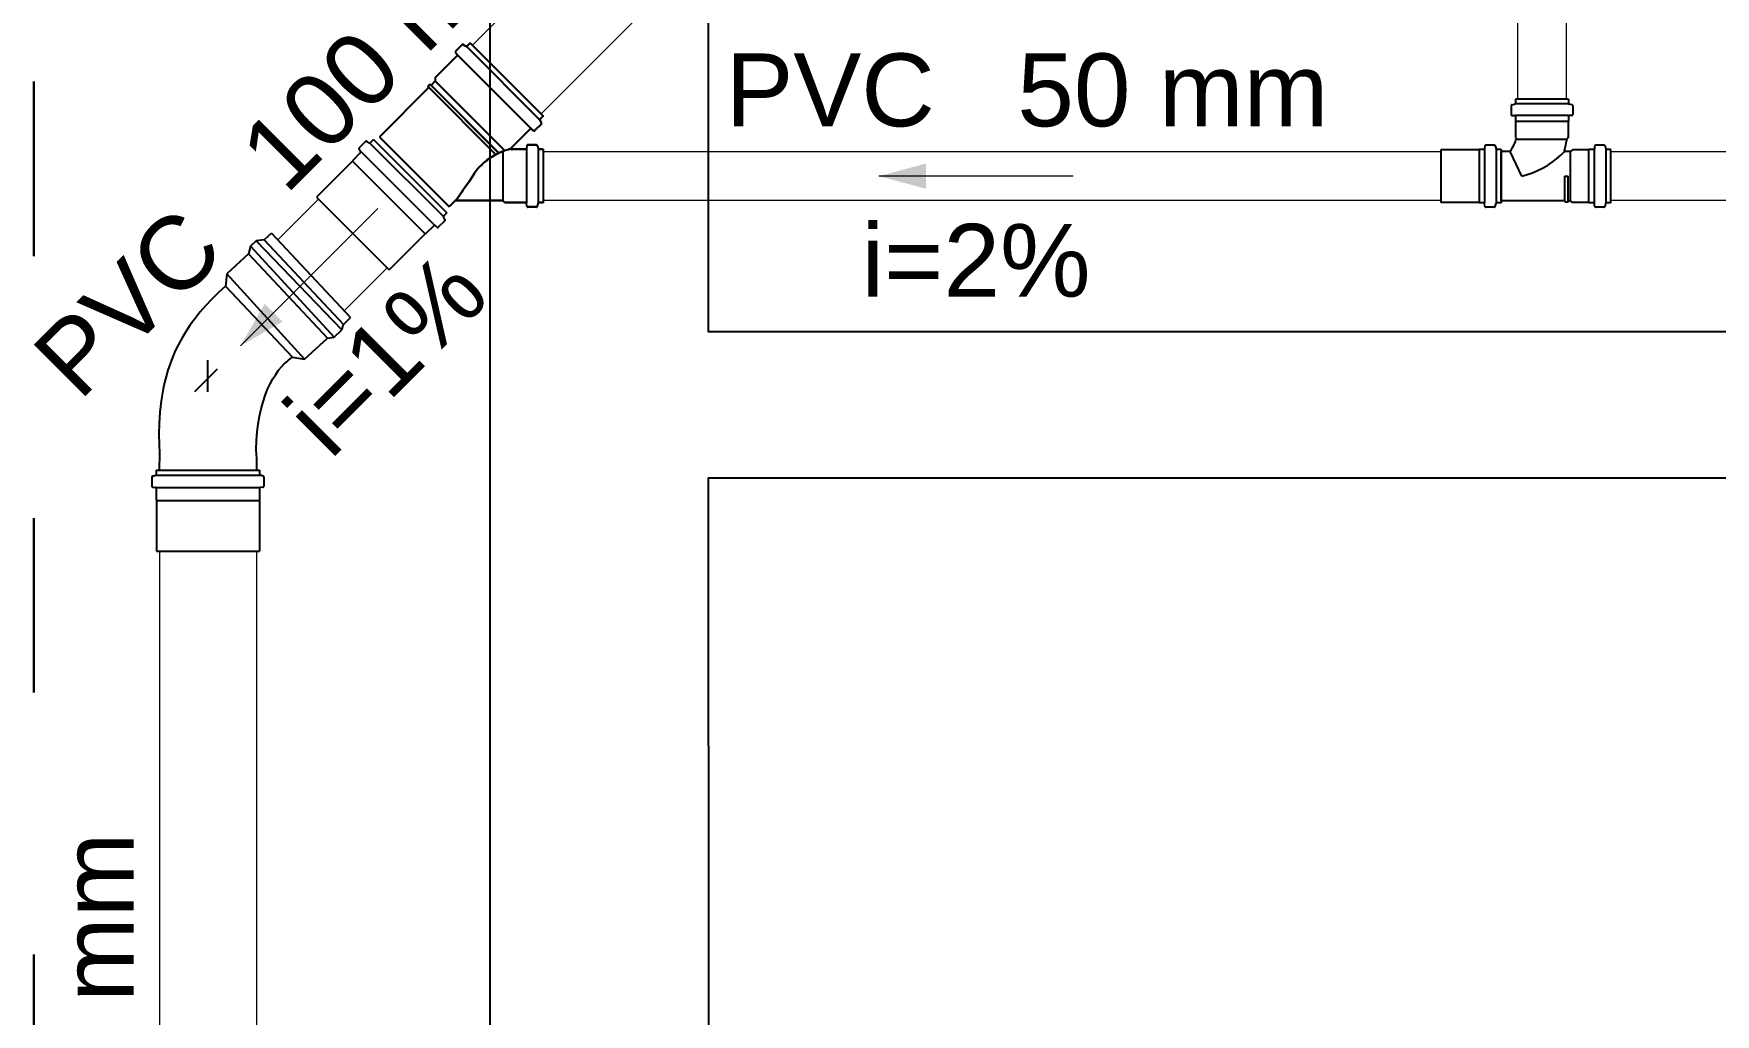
# Model space of a CAD drawing. Header units: millimetres. Extents: x -823 to -490, y -63 to 119.
# Drawn here: x -600.504 to -598.191, y 70.307 to 71.655 of the extents above; entities that cross this region are included whole.
import ezdxf

# ---------------------------------------------------------------- set-up
doc = ezdxf.new("R2010")
doc.units = ezdxf.units.MM
doc.header["$LTSCALE"] = 0.2
doc.header["$MEASUREMENT"] = 0
doc.linetypes.add('ACAD_ISO03W100', pattern=[3, 1.2, -1.8])
for name, color, linetype, lineweight in [('CV-Condutos', 1, 'Continuous', 5), ('DI-Detalhes', 1, 'Continuous', 30), ('TQ-Condutos', 5, 'Continuous', 5), ('TQ-Sentido conduto', 9, 'Continuous', 5), ('TQ-Textos conduto', 7, 'Continuous', 5)]:
    doc.layers.add(name, color=color, linetype=linetype, lineweight=lineweight)
doc.layers.add('Simbolos', color=5, linetype='Continuous')
doc.layers.add('Simbolos_int', color=2, linetype='Continuous')
doc.styles.add('Arial', font='arial.ttf')

msp = doc.modelspace()

# ---------------------------------------------------------------- hatches: boundary and pattern name
at = {"layer": 'TQ-Sentido conduto', "linetype": 'Continuous'}
for points in [[(-599.3418, 71.4592), (-599.2772, 71.4419), (-599.2772, 71.4765)], [(-600.2199, 71.2257), (-600.1621, 71.2591), (-600.1865, 71.2835)]]:
    msp.add_hatch(color=256, dxfattribs=at).paths.add_polyline_path(points)

# ---------------------------------------------------------------- linework, layer by layer
for points in [[(-596.2618, 71.4045), (-596.5628, 71.4045), (-596.5628, 71.245), (-599.5759, 71.245), (-599.5759, 73.4544), (-596.5628, 73.4544), (-596.5628, 73.0109), (-596.2628, 73.0109), (-596.2628, 73.4544), (-593.2498, 73.4544), (-593.2498, 68.3674), (-592.9488, 68.3674), (-592.9488, 73.7554), (-599.8769, 73.7554), (-599.8769, 56.9483)], [(-592.9488, 65.9092), (-592.9488, 66.6407), (-593.2498, 66.6407), (-593.2498, 66.426), (-596.2618, 66.426), (-596.2618, 66.5785), (-596.5628, 66.5785), (-596.5628, 66.426), (-599.5749, 66.426), (-599.5749, 68.6343), (-596.5628, 68.6343), (-596.5628, 68.1848), (-596.2618, 68.1848), (-596.2608, 68.9945), (-596.5628, 68.9945), (-596.5628, 68.835), (-599.5749, 68.835), (-599.5759, 71.0443), (-596.5628, 71.0443), (-596.5628, 70.6019), (-596.2618, 70.6019), (-596.2628, 71.4045)]]:
    msp.add_lwpolyline(points)
at = {"layer": 'CV-Condutos'}
for p, q in [((-598.4633, 73.3141), (-598.4633, 71.5653)), ((-598.3965, 73.3141), (-598.3965, 71.5653))]:
    msp.add_line(p, q, dxfattribs=at)
at = {"layer": 'DI-Detalhes', "color": 6, "linetype": 'ACAD_ISO03W100'}
msp.add_lwpolyline([(-600.5042, 73.9724), (-592.8533, 73.9724), (-592.8533, 67.1492), (-600.5042, 67.1492), (-600.5042, 73.9724)], dxfattribs=at)
at = {"layer": 'Simbolos'}
for p, q in [((-599.9149, 71.6401), (-599.9239, 71.6312)), ((-599.9149, 71.6397), (-599.9239, 71.6307)), ((-599.9133, 71.6403), (-599.9098, 71.6383)), ((-599.9133, 71.6399), (-599.9098, 71.6378)), ((-599.904, 71.6427), (-599.9082, 71.6385)), ((-599.904, 71.6423), (-599.9082, 71.6381)), ((-599.904, 71.6427), (-599.8034, 71.5421)), ((-599.904, 71.6423), (-599.8034, 71.5416)), ((-599.9218, 71.6249), (-599.9519, 71.5949)), ((-599.9218, 71.6245), (-599.9519, 71.5944)), ((-599.9239, 71.6294), (-599.9217, 71.6267)), ((-599.9239, 71.6289), (-599.9217, 71.6263)), ((-599.9593, 71.5857), (-599.962, 71.5829)), ((-599.9593, 71.5852), (-599.962, 71.5824)), ((-599.9577, 71.5844), (-599.9593, 71.5857)), ((-599.9577, 71.5839), (-599.9593, 71.5852)), ((-599.9519, 71.5902), (-599.9577, 71.5844)), ((-599.9519, 71.5898), (-599.9577, 71.5839)), ((-599.9519, 71.5949), (-599.9519, 71.5902)), ((-599.9519, 71.5944), (-599.9519, 71.5898)), ((-599.9607, 71.5814), (-600.0288, 71.5133)), ((-599.9607, 71.5809), (-600.0288, 71.5129)), ((-599.9607, 71.5814), (-599.962, 71.5829)), ((-599.9607, 71.5809), (-599.962, 71.5824)), ((-598.3933, 71.5653), (-598.4664, 71.5653)), ((-598.4664, 71.5653), (-598.4664, 71.5595)), ((-598.3933, 71.5653), (-598.3933, 71.5595)), ((-599.8034, 71.5421), (-599.8076, 71.5379)), ((-599.8034, 71.5416), (-599.8076, 71.5374)), ((-598.4724, 71.5558), (-598.4724, 71.5441)), ((-598.4714, 71.5571), (-598.4674, 71.5582)), ((-598.4712, 71.5428), (-598.4676, 71.5425)), ((-598.4664, 71.5412), (-598.4664, 71.5349)), ((-598.3933, 71.5412), (-598.3933, 71.5349)), ((-598.3884, 71.5571), (-598.3924, 71.5582)), ((-598.3886, 71.5428), (-598.3921, 71.5425)), ((-598.3874, 71.5558), (-598.3874, 71.5441)), ((-599.8212, 71.5243), (-599.847, 71.4985)), ((-599.8212, 71.5238), (-599.847, 71.498)), ((-599.8167, 71.5222), (-599.8194, 71.5244)), ((-599.8167, 71.5217), (-599.8194, 71.5239)), ((-599.806, 71.5312), (-599.8149, 71.5223)), ((-599.806, 71.5307), (-599.8149, 71.5218)), ((-599.8058, 71.5328), (-599.8078, 71.5363)), ((-599.8058, 71.5323), (-599.8078, 71.5358)), ((-598.4664, 71.5349), (-598.4662, 71.5346)), ((-598.4662, 71.5346), (-598.4662, 71.5122)), ((-598.3933, 71.5349), (-598.3936, 71.5346)), ((-598.3936, 71.5346), (-598.3936, 71.5122)), ((-600.0545, 71.4917), (-600.0659, 71.4803)), ((-600.0567, 71.4962), (-600.0545, 71.4935)), ((-600.0477, 71.5069), (-600.0566, 71.498)), ((-600.046, 71.5071), (-600.0426, 71.5051)), ((-600.0367, 71.5095), (-600.0409, 71.5053)), ((-600.0367, 71.5095), (-599.9361, 71.4089)), ((-600.0288, 71.5133), (-599.9328, 71.4173)), ((-600.0288, 71.5129), (-599.9328, 71.4169)), ((-599.8275, 71.4962), (-599.846, 71.4962)), ((-599.8275, 71.4957), (-599.846, 71.4957)), ((-599.8259, 71.5009), (-599.8262, 71.4974)), ((-599.8259, 71.5005), (-599.8262, 71.497)), ((-599.8128, 71.5022), (-599.8246, 71.5022)), ((-599.8128, 71.5017), (-599.8246, 71.5017)), ((-599.8115, 71.5012), (-599.8105, 71.4972)), ((-599.8115, 71.5007), (-599.8105, 71.4967)), ((-599.8034, 71.4962), (-599.8092, 71.4962)), ((-599.8034, 71.4957), (-599.8092, 71.4957)), ((-599.8034, 71.4962), (-599.8034, 71.4231)), ((-599.8034, 71.4957), (-599.8034, 71.4227)), ((-598.5165, 71.4955), (-598.5687, 71.4955)), ((-598.5163, 71.4957), (-598.5165, 71.4955)), ((-598.51, 71.4957), (-598.5163, 71.4957)), ((-598.5084, 71.5005), (-598.5087, 71.497)), ((-598.4953, 71.5017), (-598.507, 71.5017)), ((-598.494, 71.5007), (-598.493, 71.4967)), ((-598.4859, 71.4957), (-598.4917, 71.4957)), ((-598.4859, 71.4957), (-598.4859, 71.4227)), ((-598.4736, 71.4931), (-598.4859, 71.4931)), ((-598.4574, 71.4592), (-598.4736, 71.4931)), ((-598.4662, 71.5122), (-598.4649, 71.511)), ((-598.3904, 71.4931), (-598.3977, 71.4931)), ((-598.3936, 71.5122), (-598.3954, 71.5104)), ((-598.388, 71.4955), (-598.3904, 71.4931)), ((-598.3655, 71.4955), (-598.388, 71.4955)), ((-598.3653, 71.4957), (-598.3655, 71.4955)), ((-598.359, 71.4957), (-598.3653, 71.4957)), ((-598.3574, 71.5005), (-598.3577, 71.497)), ((-598.3443, 71.5017), (-598.356, 71.5017)), ((-598.343, 71.5007), (-598.342, 71.4967)), ((-598.3349, 71.4957), (-598.3407, 71.4957)), ((-598.3349, 71.4227), (-598.3349, 71.4957)), ((-600.0659, 71.4798), (-600.1154, 71.4304)), ((-600.0659, 71.4803), (-600.0659, 71.4798)), ((-599.9243, 71.4258), (-599.9328, 71.4173)), ((-599.9243, 71.4253), (-599.9328, 71.4169)), ((-599.8589, 71.4258), (-599.9243, 71.4258)), ((-599.8589, 71.4253), (-599.9243, 71.4253)), ((-599.8562, 71.4231), (-599.8589, 71.4258)), ((-599.8562, 71.4227), (-599.8589, 71.4253)), ((-599.8275, 71.4231), (-599.8562, 71.4231)), ((-599.8275, 71.4227), (-599.8562, 71.4227)), ((-599.8115, 71.4182), (-599.8105, 71.4221)), ((-599.8034, 71.4231), (-599.8092, 71.4231)), ((-599.8034, 71.4227), (-599.8092, 71.4227)), ((-598.5165, 71.4229), (-598.5687, 71.4229)), ((-598.5163, 71.4227), (-598.5165, 71.4229)), ((-598.51, 71.4227), (-598.5163, 71.4227)), ((-598.4859, 71.4227), (-598.4917, 71.4227)), ((-598.3982, 71.4253), (-598.4859, 71.4253)), ((-598.3982, 71.4253), (-598.398, 71.4233)), ((-598.394, 71.4233), (-598.398, 71.4233)), ((-598.3939, 71.4253), (-598.394, 71.4233)), ((-598.3904, 71.4253), (-598.3939, 71.4253)), ((-598.388, 71.4229), (-598.3904, 71.4253)), ((-598.3655, 71.4229), (-598.388, 71.4229)), ((-598.3653, 71.4227), (-598.3655, 71.4229)), ((-598.359, 71.4227), (-598.3653, 71.4227)), ((-598.3349, 71.4227), (-598.3407, 71.4227)), ((-599.9385, 71.3996), (-599.9405, 71.4031)), ((-599.9361, 71.4089), (-599.9403, 71.4047)), ((-599.8259, 71.4184), (-599.8262, 71.4219)), ((-599.8259, 71.4179), (-599.8262, 71.4214)), ((-599.8128, 71.4172), (-599.8245, 71.4172)), ((-599.8128, 71.4167), (-599.8245, 71.4167)), ((-599.8115, 71.4177), (-599.8105, 71.4217)), ((-598.5084, 71.4179), (-598.5087, 71.4214)), ((-598.4953, 71.4167), (-598.507, 71.4167)), ((-598.494, 71.4177), (-598.493, 71.4217)), ((-598.3574, 71.4179), (-598.3577, 71.4214)), ((-598.3443, 71.4167), (-598.356, 71.4167)), ((-598.343, 71.4177), (-598.342, 71.4217)), ((-600.1771, 71.381), (-600.1871, 71.3717)), ((-600.1771, 71.381), (-600.0684, 71.2647)), ((-599.9658, 71.3797), (-600.0152, 71.3302)), ((-599.9653, 71.3797), (-599.9658, 71.3797)), ((-599.9539, 71.3911), (-599.9653, 71.3797)), ((-599.9495, 71.389), (-599.9521, 71.3912)), ((-599.9387, 71.398), (-599.9477, 71.389)), ((-600.2059, 71.3629), (-600.2087, 71.3526)), ((-600.198, 71.3703), (-600.2059, 71.3629)), ((-600.1871, 71.3717), (-600.198, 71.3703)), ((-600.2087, 71.3526), (-600.2384, 71.3247)), ((-600.2403, 71.3078), (-600.2501, 71.2991)), ((-600.2384, 71.3247), (-600.2403, 71.3078)), ((-600.2591, 71.2903), (-600.2676, 71.2813)), ((-600.2501, 71.2991), (-600.2591, 71.2903)), ((-600.2823, 71.2636), (-600.2889, 71.2546)), ((-600.2752, 71.2726), (-600.2823, 71.2636)), ((-600.2676, 71.2813), (-600.2752, 71.2726)), ((-600.0782, 71.2554), (-600.0684, 71.2647)), ((-600.2946, 71.2459), (-600.3001, 71.2368)), ((-600.2889, 71.2546), (-600.2946, 71.2459)), ((-600.1003, 71.2366), (-600.091, 71.2379)), ((-600.091, 71.2379), (-600.0804, 71.248)), ((-600.0804, 71.248), (-600.0782, 71.2554)), ((-600.3094, 71.2191), (-600.3132, 71.2101)), ((-600.305, 71.2278), (-600.3094, 71.2191)), ((-600.3001, 71.2368), (-600.305, 71.2278)), ((-600.1317, 71.2077), (-600.1003, 71.2366)), ((-600.3197, 71.1926), (-600.3222, 71.1839)), ((-600.3167, 71.2014), (-600.3197, 71.1926)), ((-600.3132, 71.2101), (-600.3167, 71.2014)), ((-600.1713, 71.1866), (-600.1674, 71.1924)), ((-600.1674, 71.1924), (-600.1634, 71.197)), ((-600.1634, 71.197), (-600.1595, 71.2011)), ((-600.1595, 71.2011), (-600.1557, 71.2044)), ((-600.1557, 71.2044), (-600.1538, 71.2063)), ((-600.1538, 71.2063), (-600.1516, 71.2079)), ((-600.1516, 71.2079), (-600.1484, 71.2104)), ((-600.1484, 71.2104), (-600.1317, 71.2077)), ((-600.3244, 71.1755), (-600.3263, 71.167)), ((-600.3222, 71.1839), (-600.3244, 71.1755)), ((-600.1825, 71.1662), (-600.1789, 71.1735)), ((-600.1789, 71.1735), (-600.1751, 71.1806)), ((-600.1751, 71.1806), (-600.1713, 71.1866)), ((-600.329, 71.1503), (-600.3309, 71.1345)), ((-600.3263, 71.167), (-600.329, 71.1503)), ((-600.1915, 71.1394), (-600.1887, 71.149)), ((-600.1887, 71.149), (-600.1857, 71.1577)), ((-600.1857, 71.1577), (-600.1825, 71.1662)), ((-600.3309, 71.1345), (-600.3317, 71.119)), ((-600.1956, 71.1187), (-600.1936, 71.1293)), ((-600.1936, 71.1293), (-600.1915, 71.1394)), ((-600.3317, 71.119), (-600.332, 71.1045)), ((-600.332, 71.1045), (-600.3317, 71.0906)), ((-600.1977, 71.0958), (-600.1969, 71.1075)), ((-600.1969, 71.1075), (-600.1956, 71.1187)), ((-600.3317, 71.0906), (-600.3312, 71.0778)), ((-600.3312, 71.0778), (-600.3315, 71.0551)), ((-600.198, 71.0832), (-600.1977, 71.0958)), ((-600.1975, 71.0704), (-600.198, 71.0832)), ((-600.3357, 71.0551), (-600.3357, 71.0492)), ((-600.3357, 71.0551), (-600.1934, 71.0551)), ((-600.3315, 71.0551), (-600.1975, 71.0551)), ((-600.1975, 71.0551), (-600.1975, 71.0704)), ((-600.1975, 71.057), (-600.1975, 71.0636)), ((-600.1934, 71.0551), (-600.1934, 71.0492)), ((-600.3415, 71.0455), (-600.3415, 71.0329)), ((-600.3405, 71.0468), (-600.3366, 71.0479)), ((-600.3403, 71.0316), (-600.3369, 71.0313)), ((-600.3357, 71.0299), (-600.3357, 71.0138)), ((-600.1934, 71.0299), (-600.1934, 71.0138)), ((-600.1885, 71.0468), (-600.1924, 71.0479)), ((-600.1887, 71.0316), (-600.1921, 71.0313)), ((-600.1875, 71.0455), (-600.1875, 71.0329)), ((-600.3357, 71.0138), (-600.3353, 71.0135)), ((-600.3353, 71.0135), (-600.3353, 70.9435)), ((-600.1934, 71.0138), (-600.1937, 71.0135)), ((-600.1937, 71.0135), (-600.1937, 70.9435))]:
    msp.add_line(p, q, dxfattribs=at)
for points in [[(-599.9239, 71.6312), (-599.924, 71.631), (-599.9241, 71.6308), (-599.9242, 71.6306), (-599.9242, 71.6304), (-599.9242, 71.6302), (-599.9242, 71.63), (-599.9242, 71.6298), (-599.9241, 71.6296), (-599.9239, 71.6294)], [(-599.9239, 71.6307), (-599.924, 71.6305), (-599.9241, 71.6304), (-599.9242, 71.6302), (-599.9242, 71.6299), (-599.9242, 71.6297), (-599.9242, 71.6295), (-599.9242, 71.6293), (-599.9241, 71.6291), (-599.9239, 71.6289)], [(-599.9133, 71.6403), (-599.9135, 71.6404), (-599.9137, 71.6405), (-599.9139, 71.6405), (-599.9141, 71.6405), (-599.9142, 71.6405), (-599.9144, 71.6404), (-599.9146, 71.6404), (-599.9148, 71.6403), (-599.9149, 71.6401)], [(-599.9133, 71.6399), (-599.9135, 71.6399), (-599.9137, 71.64), (-599.9139, 71.64), (-599.9141, 71.64), (-599.9142, 71.64), (-599.9144, 71.64), (-599.9146, 71.6399), (-599.9148, 71.6398), (-599.9149, 71.6397)], [(-599.9098, 71.6383), (-599.9096, 71.6382), (-599.9095, 71.6382), (-599.9093, 71.6381), (-599.9091, 71.6381), (-599.9089, 71.6382), (-599.9087, 71.6382), (-599.9085, 71.6383), (-599.9083, 71.6384), (-599.9082, 71.6385)], [(-599.9098, 71.6378), (-599.9096, 71.6378), (-599.9095, 71.6377), (-599.9093, 71.6377), (-599.9091, 71.6377), (-599.9089, 71.6377), (-599.9087, 71.6377), (-599.9085, 71.6378), (-599.9083, 71.6379), (-599.9082, 71.6381)], [(-599.9218, 71.6249), (-599.9216, 71.6251), (-599.9215, 71.6253), (-599.9215, 71.6255), (-599.9214, 71.6257), (-599.9214, 71.6259), (-599.9214, 71.6262), (-599.9215, 71.6264), (-599.9216, 71.6266), (-599.9217, 71.6267)], [(-599.9218, 71.6245), (-599.9216, 71.6246), (-599.9215, 71.6248), (-599.9215, 71.625), (-599.9214, 71.6252), (-599.9214, 71.6255), (-599.9214, 71.6257), (-599.9215, 71.6259), (-599.9216, 71.6261), (-599.9217, 71.6263)], [(-599.8076, 71.5379), (-599.8077, 71.5378), (-599.8078, 71.5376), (-599.8079, 71.5374), (-599.8079, 71.5372), (-599.808, 71.537), (-599.808, 71.5368), (-599.8079, 71.5367), (-599.8079, 71.5365), (-599.8078, 71.5363)], [(-598.4714, 71.5571), (-598.4716, 71.5571), (-598.4717, 71.557), (-598.4719, 71.5569), (-598.472, 71.5567), (-598.4722, 71.5566), (-598.4722, 71.5564), (-598.4723, 71.5562), (-598.4724, 71.556), (-598.4724, 71.5558)], [(-598.4724, 71.5441), (-598.4724, 71.5439), (-598.4723, 71.5437), (-598.4722, 71.5435), (-598.4721, 71.5433), (-598.4719, 71.5431), (-598.4718, 71.543), (-598.4716, 71.5429), (-598.4714, 71.5428), (-598.4712, 71.5428)], [(-598.4664, 71.5412), (-598.4664, 71.5414), (-598.4665, 71.5416), (-598.4666, 71.5418), (-598.4667, 71.542), (-598.4669, 71.5421), (-598.467, 71.5423), (-598.4672, 71.5424), (-598.4674, 71.5424), (-598.4676, 71.5425)], [(-598.4674, 71.5582), (-598.4672, 71.5583), (-598.4671, 71.5583), (-598.4669, 71.5585), (-598.4668, 71.5586), (-598.4666, 71.5587), (-598.4666, 71.5589), (-598.4665, 71.5591), (-598.4664, 71.5593), (-598.4664, 71.5595)], [(-598.3933, 71.5595), (-598.3933, 71.5593), (-598.3933, 71.5591), (-598.3932, 71.5589), (-598.3931, 71.5587), (-598.393, 71.5586), (-598.3929, 71.5585), (-598.3927, 71.5583), (-598.3925, 71.5583), (-598.3923, 71.5582)], [(-598.3921, 71.5425), (-598.3923, 71.5424), (-598.3925, 71.5424), (-598.3927, 71.5423), (-598.3929, 71.5421), (-598.3931, 71.542), (-598.3932, 71.5418), (-598.3933, 71.5416), (-598.3933, 71.5414), (-598.3933, 71.5412)], [(-598.3886, 71.5428), (-598.3884, 71.5428), (-598.3882, 71.5429), (-598.388, 71.543), (-598.3878, 71.5431), (-598.3877, 71.5433), (-598.3876, 71.5435), (-598.3875, 71.5437), (-598.3874, 71.5439), (-598.3874, 71.5441)], [(-598.3874, 71.5558), (-598.3874, 71.556), (-598.3875, 71.5562), (-598.3875, 71.5564), (-598.3876, 71.5566), (-598.3877, 71.5567), (-598.3879, 71.5569), (-598.388, 71.557), (-598.3882, 71.5571), (-598.3884, 71.5571)], [(-599.8194, 71.5244), (-599.8195, 71.5245), (-599.8197, 71.5246), (-599.82, 71.5247), (-599.8202, 71.5247), (-599.8204, 71.5247), (-599.8206, 71.5247), (-599.8208, 71.5246), (-599.821, 71.5245), (-599.8212, 71.5243)], [(-599.8194, 71.5239), (-599.8195, 71.5241), (-599.8197, 71.5241), (-599.82, 71.5242), (-599.8202, 71.5242), (-599.8204, 71.5242), (-599.8206, 71.5242), (-599.8208, 71.5241), (-599.821, 71.524), (-599.8212, 71.5238)], [(-599.8167, 71.5222), (-599.8165, 71.522), (-599.8163, 71.5219), (-599.8161, 71.5219), (-599.8159, 71.5219), (-599.8157, 71.5219), (-599.8155, 71.5219), (-599.8153, 71.522), (-599.8151, 71.5221), (-599.8149, 71.5223)], [(-599.8167, 71.5217), (-599.8165, 71.5216), (-599.8163, 71.5215), (-599.8161, 71.5214), (-599.8159, 71.5214), (-599.8157, 71.5214), (-599.8155, 71.5214), (-599.8153, 71.5215), (-599.8151, 71.5216), (-599.8149, 71.5218)], [(-599.8076, 71.5374), (-599.8077, 71.5373), (-599.8078, 71.5371), (-599.8079, 71.5369), (-599.8079, 71.5368), (-599.808, 71.5366), (-599.808, 71.5364), (-599.8079, 71.5362), (-599.8079, 71.536), (-599.8078, 71.5358)], [(-599.806, 71.5312), (-599.8059, 71.5313), (-599.8058, 71.5315), (-599.8057, 71.5317), (-599.8056, 71.5319), (-599.8056, 71.5321), (-599.8056, 71.5323), (-599.8056, 71.5324), (-599.8057, 71.5326), (-599.8058, 71.5328)], [(-599.806, 71.5307), (-599.8059, 71.5309), (-599.8058, 71.531), (-599.8057, 71.5312), (-599.8056, 71.5314), (-599.8056, 71.5316), (-599.8056, 71.5318), (-599.8056, 71.532), (-599.8057, 71.5322), (-599.8058, 71.5323)], [(-600.0566, 71.498), (-600.0567, 71.4978), (-600.0568, 71.4976), (-600.0569, 71.4974), (-600.057, 71.4972), (-600.057, 71.497), (-600.057, 71.4968), (-600.0569, 71.4966), (-600.0568, 71.4964), (-600.0567, 71.4962)], [(-600.0545, 71.4917), (-600.0544, 71.4919), (-600.0543, 71.4921), (-600.0542, 71.4923), (-600.0542, 71.4925), (-600.0541, 71.4927), (-600.0542, 71.4929), (-600.0542, 71.4932), (-600.0543, 71.4933), (-600.0545, 71.4935)], [(-600.0461, 71.5071), (-600.0462, 71.5072), (-600.0464, 71.5073), (-600.0466, 71.5073), (-600.0468, 71.5073), (-600.047, 71.5073), (-600.0472, 71.5072), (-600.0474, 71.5071), (-600.0475, 71.507), (-600.0477, 71.5069)], [(-600.0426, 71.5051), (-600.0424, 71.505), (-600.0422, 71.505), (-600.042, 71.5049), (-600.0418, 71.5049), (-600.0416, 71.505), (-600.0414, 71.505), (-600.0412, 71.5051), (-600.0411, 71.5052), (-600.0409, 71.5053)], [(-599.847, 71.4985), (-599.8471, 71.4984), (-599.8472, 71.4982), (-599.8473, 71.4981), (-599.8473, 71.4979), (-599.8474, 71.4977), (-599.8474, 71.4976), (-599.8474, 71.4974), (-599.8473, 71.4972), (-599.8473, 71.497), (-599.8472, 71.4969), (-599.8471, 71.4967), (-599.847, 71.4966), (-599.8469, 71.4965), (-599.8467, 71.4964), (-599.8466, 71.4963), (-599.8464, 71.4963), (-599.8462, 71.4962), (-599.846, 71.4962)], [(-599.847, 71.498), (-599.8471, 71.4979), (-599.8472, 71.4977), (-599.8473, 71.4976), (-599.8473, 71.4974), (-599.8474, 71.4973), (-599.8474, 71.4971), (-599.8474, 71.4969), (-599.8473, 71.4967), (-599.8473, 71.4966), (-599.8472, 71.4964), (-599.8471, 71.4963), (-599.847, 71.4961), (-599.8469, 71.496), (-599.8467, 71.4959), (-599.8466, 71.4958), (-599.8464, 71.4958), (-599.8462, 71.4958), (-599.846, 71.4957)], [(-599.8275, 71.4962), (-599.8273, 71.4962), (-599.8271, 71.4963), (-599.8269, 71.4964), (-599.8267, 71.4965), (-599.8265, 71.4966), (-599.8264, 71.4968), (-599.8263, 71.497), (-599.8262, 71.4972), (-599.8262, 71.4974)], [(-599.8275, 71.4957), (-599.8273, 71.4958), (-599.8271, 71.4958), (-599.8269, 71.4959), (-599.8267, 71.496), (-599.8265, 71.4962), (-599.8264, 71.4963), (-599.8263, 71.4965), (-599.8262, 71.4967), (-599.8262, 71.497)], [(-599.8245, 71.5022), (-599.8248, 71.5022), (-599.825, 71.5021), (-599.8252, 71.502), (-599.8254, 71.5019), (-599.8255, 71.5017), (-599.8257, 71.5016), (-599.8258, 71.5014), (-599.8258, 71.5012), (-599.8259, 71.5009)], [(-599.8245, 71.5017), (-599.8248, 71.5017), (-599.825, 71.5016), (-599.8252, 71.5015), (-599.8254, 71.5014), (-599.8255, 71.5013), (-599.8257, 71.5011), (-599.8258, 71.5009), (-599.8258, 71.5007), (-599.8259, 71.5005)], [(-599.8115, 71.5012), (-599.8116, 71.5014), (-599.8117, 71.5015), (-599.8118, 71.5017), (-599.8119, 71.5018), (-599.8121, 71.5019), (-599.8123, 71.502), (-599.8125, 71.5021), (-599.8126, 71.5022), (-599.8128, 71.5022)], [(-599.8115, 71.5007), (-599.8116, 71.5009), (-599.8117, 71.5011), (-599.8118, 71.5012), (-599.8119, 71.5014), (-599.8121, 71.5015), (-599.8123, 71.5016), (-599.8125, 71.5016), (-599.8126, 71.5017), (-599.8128, 71.5017)], [(-599.8105, 71.4972), (-599.8104, 71.497), (-599.8103, 71.4969), (-599.8102, 71.4967), (-599.8101, 71.4966), (-599.8099, 71.4964), (-599.8098, 71.4963), (-599.8096, 71.4963), (-599.8094, 71.4962), (-599.8092, 71.4962)], [(-599.8105, 71.4967), (-599.8104, 71.4966), (-599.8103, 71.4964), (-599.8102, 71.4962), (-599.8101, 71.4961), (-599.8099, 71.496), (-599.8098, 71.4959), (-599.8096, 71.4958), (-599.8094, 71.4958), (-599.8092, 71.4957)], [(-598.51, 71.4957), (-598.5098, 71.4958), (-598.5096, 71.4958), (-598.5094, 71.4959), (-598.5092, 71.496), (-598.509, 71.4962), (-598.5089, 71.4964), (-598.5088, 71.4965), (-598.5087, 71.4968), (-598.5087, 71.497)], [(-598.507, 71.5017), (-598.5073, 71.5017), (-598.5075, 71.5016), (-598.5077, 71.5015), (-598.5079, 71.5014), (-598.508, 71.5013), (-598.5081, 71.5011), (-598.5083, 71.5009), (-598.5083, 71.5007), (-598.5084, 71.5005)], [(-598.494, 71.5007), (-598.4941, 71.5009), (-598.4942, 71.5011), (-598.4943, 71.5012), (-598.4944, 71.5014), (-598.4946, 71.5015), (-598.4948, 71.5016), (-598.4949, 71.5016), (-598.4951, 71.5017), (-598.4953, 71.5017)], [(-598.493, 71.4967), (-598.4929, 71.4966), (-598.4928, 71.4964), (-598.4927, 71.4962), (-598.4926, 71.4961), (-598.4924, 71.496), (-598.4922, 71.4959), (-598.4921, 71.4958), (-598.4919, 71.4958), (-598.4917, 71.4957)], [(-598.4736, 71.4931), (-598.4724, 71.4949), (-598.4713, 71.4968), (-598.4702, 71.4988), (-598.4692, 71.5007), (-598.4682, 71.5027), (-598.4673, 71.5047), (-598.4664, 71.5068), (-598.4657, 71.5089), (-598.4649, 71.511)], [(-598.4574, 71.4592), (-598.45, 71.4613), (-598.4428, 71.4639), (-598.4358, 71.4669), (-598.4289, 71.4703), (-598.4223, 71.4741), (-598.4159, 71.4784), (-598.4099, 71.483), (-598.4041, 71.4881), (-598.3986, 71.4934)], [(-598.399, 71.4948), (-598.399, 71.4947), (-598.3991, 71.4945), (-598.3991, 71.4944), (-598.399, 71.4942), (-598.399, 71.4941), (-598.399, 71.494), (-598.3989, 71.4938), (-598.3989, 71.4937), (-598.3988, 71.4936), (-598.3987, 71.4935), (-598.3986, 71.4934), (-598.3985, 71.4933), (-598.3984, 71.4932), (-598.3983, 71.4932), (-598.3981, 71.4931), (-598.398, 71.4931), (-598.3979, 71.4931), (-598.3977, 71.4931)], [(-598.399, 71.4948), (-598.3985, 71.4965), (-598.3981, 71.4982), (-598.3976, 71.5), (-598.3972, 71.5017), (-598.3968, 71.5034), (-598.3964, 71.5052), (-598.396, 71.5069), (-598.3957, 71.5087), (-598.3954, 71.5104)], [(-598.359, 71.4957), (-598.3588, 71.4958), (-598.3586, 71.4958), (-598.3584, 71.4959), (-598.3582, 71.496), (-598.358, 71.4962), (-598.3579, 71.4964), (-598.3578, 71.4965), (-598.3577, 71.4968), (-598.3577, 71.497)], [(-598.356, 71.5017), (-598.3563, 71.5017), (-598.3565, 71.5016), (-598.3567, 71.5015), (-598.3569, 71.5014), (-598.357, 71.5013), (-598.3572, 71.5011), (-598.3573, 71.5009), (-598.3573, 71.5007), (-598.3574, 71.5005)], [(-598.3431, 71.5007), (-598.3431, 71.5009), (-598.3432, 71.5011), (-598.3433, 71.5012), (-598.3435, 71.5014), (-598.3436, 71.5015), (-598.3438, 71.5016), (-598.344, 71.5016), (-598.3441, 71.5017), (-598.3443, 71.5017)], [(-598.342, 71.4967), (-598.3419, 71.4966), (-598.3418, 71.4964), (-598.3417, 71.4962), (-598.3416, 71.4961), (-598.3414, 71.496), (-598.3413, 71.4959), (-598.3411, 71.4958), (-598.3409, 71.4958), (-598.3407, 71.4957)], [(-599.9231, 71.4262), (-599.9233, 71.4262), (-599.9234, 71.4262), (-599.9235, 71.4262), (-599.9237, 71.4262), (-599.9238, 71.4261), (-599.924, 71.4261), (-599.9241, 71.426), (-599.9242, 71.4259), (-599.9243, 71.4258)], [(-599.9231, 71.4257), (-599.9233, 71.4257), (-599.9234, 71.4257), (-599.9235, 71.4257), (-599.9237, 71.4257), (-599.9238, 71.4256), (-599.924, 71.4256), (-599.9241, 71.4255), (-599.9242, 71.4254), (-599.9243, 71.4253)], [(-599.8262, 71.4219), (-599.8262, 71.4221), (-599.8263, 71.4223), (-599.8264, 71.4225), (-599.8265, 71.4227), (-599.8267, 71.4228), (-599.8269, 71.423), (-599.8271, 71.4231), (-599.8273, 71.4231), (-599.8275, 71.4231)], [(-599.8262, 71.4214), (-599.8262, 71.4217), (-599.8263, 71.4219), (-599.8264, 71.4221), (-599.8265, 71.4222), (-599.8267, 71.4224), (-599.8269, 71.4225), (-599.8271, 71.4226), (-599.8273, 71.4226), (-599.8275, 71.4227)], [(-599.8092, 71.4231), (-599.8094, 71.4231), (-599.8096, 71.4231), (-599.8098, 71.423), (-599.8099, 71.4229), (-599.8101, 71.4228), (-599.8102, 71.4227), (-599.8103, 71.4225), (-599.8104, 71.4223), (-599.8105, 71.4221)], [(-599.8092, 71.4227), (-599.8094, 71.4226), (-599.8096, 71.4226), (-599.8098, 71.4225), (-599.8099, 71.4224), (-599.8101, 71.4223), (-599.8102, 71.4222), (-599.8103, 71.422), (-599.8104, 71.4219), (-599.8105, 71.4217)], [(-598.5087, 71.4214), (-598.5087, 71.4217), (-598.5088, 71.4219), (-598.5089, 71.4221), (-598.509, 71.4222), (-598.5092, 71.4224), (-598.5094, 71.4225), (-598.5096, 71.4226), (-598.5098, 71.4226), (-598.51, 71.4227)], [(-598.4917, 71.4227), (-598.4919, 71.4226), (-598.4921, 71.4226), (-598.4922, 71.4225), (-598.4924, 71.4224), (-598.4926, 71.4223), (-598.4927, 71.4222), (-598.4928, 71.422), (-598.4929, 71.4219), (-598.493, 71.4217)], [(-598.3577, 71.4214), (-598.3577, 71.4217), (-598.3578, 71.4219), (-598.3579, 71.4221), (-598.358, 71.4222), (-598.3582, 71.4224), (-598.3584, 71.4225), (-598.3586, 71.4226), (-598.3588, 71.4226), (-598.359, 71.4227)], [(-598.3407, 71.4227), (-598.3409, 71.4226), (-598.3411, 71.4226), (-598.3413, 71.4225), (-598.3414, 71.4224), (-598.3416, 71.4223), (-598.3417, 71.4222), (-598.3418, 71.422), (-598.3419, 71.4219), (-598.342, 71.4217)], [(-599.9403, 71.4047), (-599.9404, 71.4046), (-599.9405, 71.4044), (-599.9406, 71.4042), (-599.9407, 71.404), (-599.9407, 71.4038), (-599.9407, 71.4036), (-599.9407, 71.4034), (-599.9406, 71.4033), (-599.9405, 71.4031)], [(-599.9387, 71.398), (-599.9386, 71.3981), (-599.9385, 71.3983), (-599.9384, 71.3985), (-599.9384, 71.3986), (-599.9383, 71.3988), (-599.9383, 71.399), (-599.9384, 71.3992), (-599.9384, 71.3994), (-599.9385, 71.3996)], [(-599.8259, 71.4184), (-599.8258, 71.4182), (-599.8258, 71.418), (-599.8257, 71.4178), (-599.8255, 71.4176), (-599.8254, 71.4175), (-599.8252, 71.4173), (-599.825, 71.4173), (-599.8248, 71.4172), (-599.8245, 71.4172)], [(-599.8259, 71.4179), (-599.8258, 71.4177), (-599.8258, 71.4175), (-599.8257, 71.4173), (-599.8255, 71.4171), (-599.8254, 71.417), (-599.8252, 71.4169), (-599.825, 71.4168), (-599.8248, 71.4167), (-599.8245, 71.4167)], [(-599.8128, 71.4172), (-599.8126, 71.4172), (-599.8125, 71.4172), (-599.8123, 71.4173), (-599.8121, 71.4174), (-599.8119, 71.4175), (-599.8118, 71.4177), (-599.8117, 71.4178), (-599.8116, 71.418), (-599.8115, 71.4182)], [(-599.8128, 71.4167), (-599.8126, 71.4167), (-599.8125, 71.4168), (-599.8123, 71.4168), (-599.8121, 71.4169), (-599.8119, 71.4171), (-599.8118, 71.4172), (-599.8117, 71.4173), (-599.8116, 71.4175), (-599.8115, 71.4177)], [(-598.5084, 71.4179), (-598.5083, 71.4177), (-598.5083, 71.4175), (-598.5081, 71.4173), (-598.508, 71.4171), (-598.5079, 71.417), (-598.5077, 71.4169), (-598.5075, 71.4168), (-598.5073, 71.4167), (-598.507, 71.4167)], [(-598.4953, 71.4167), (-598.4951, 71.4167), (-598.4949, 71.4168), (-598.4948, 71.4168), (-598.4946, 71.4169), (-598.4944, 71.4171), (-598.4943, 71.4172), (-598.4942, 71.4173), (-598.4941, 71.4175), (-598.494, 71.4177)], [(-598.3574, 71.4179), (-598.3573, 71.4177), (-598.3573, 71.4175), (-598.3572, 71.4173), (-598.357, 71.4171), (-598.3569, 71.417), (-598.3567, 71.4169), (-598.3565, 71.4168), (-598.3563, 71.4167), (-598.356, 71.4167)], [(-598.3443, 71.4167), (-598.3441, 71.4167), (-598.344, 71.4168), (-598.3438, 71.4168), (-598.3436, 71.4169), (-598.3435, 71.4171), (-598.3433, 71.4172), (-598.3432, 71.4173), (-598.3431, 71.4175), (-598.3431, 71.4177)], [(-599.9521, 71.3912), (-599.9523, 71.3913), (-599.9525, 71.3914), (-599.9527, 71.3915), (-599.9529, 71.3915), (-599.9531, 71.3915), (-599.9534, 71.3914), (-599.9536, 71.3914), (-599.9537, 71.3912), (-599.9539, 71.3911)], [(-599.9495, 71.389), (-599.9493, 71.3888), (-599.9491, 71.3887), (-599.9489, 71.3887), (-599.9487, 71.3887), (-599.9484, 71.3887), (-599.9482, 71.3887), (-599.948, 71.3888), (-599.9478, 71.3889), (-599.9477, 71.389)], [(-600.3405, 71.0468), (-600.3407, 71.0468), (-600.3409, 71.0467), (-600.3411, 71.0466), (-600.3412, 71.0464), (-600.3413, 71.0463), (-600.3414, 71.0461), (-600.3415, 71.0459), (-600.3415, 71.0457), (-600.3415, 71.0455)], [(-600.3415, 71.0329), (-600.3415, 71.0327), (-600.3415, 71.0325), (-600.3414, 71.0323), (-600.3413, 71.0321), (-600.3411, 71.0319), (-600.3409, 71.0318), (-600.3407, 71.0317), (-600.3405, 71.0316), (-600.3403, 71.0316)], [(-600.3357, 71.0299), (-600.3357, 71.0302), (-600.3357, 71.0304), (-600.3358, 71.0306), (-600.3359, 71.0308), (-600.3361, 71.0309), (-600.3363, 71.0311), (-600.3365, 71.0312), (-600.3367, 71.0312), (-600.3369, 71.0313)], [(-600.3366, 71.0479), (-600.3365, 71.0479), (-600.3363, 71.048), (-600.3361, 71.0481), (-600.336, 71.0483), (-600.3359, 71.0484), (-600.3358, 71.0486), (-600.3357, 71.0488), (-600.3357, 71.049), (-600.3357, 71.0492)], [(-600.1934, 71.0492), (-600.1933, 71.049), (-600.1933, 71.0488), (-600.1932, 71.0486), (-600.1931, 71.0484), (-600.193, 71.0483), (-600.1929, 71.0481), (-600.1927, 71.048), (-600.1925, 71.0479), (-600.1924, 71.0479)], [(-600.1921, 71.0313), (-600.1924, 71.0312), (-600.1926, 71.0312), (-600.1928, 71.0311), (-600.1929, 71.0309), (-600.1931, 71.0308), (-600.1932, 71.0306), (-600.1933, 71.0304), (-600.1933, 71.0302), (-600.1934, 71.0299)], [(-600.1887, 71.0316), (-600.1885, 71.0316), (-600.1883, 71.0317), (-600.1881, 71.0318), (-600.1879, 71.0319), (-600.1878, 71.0321), (-600.1876, 71.0323), (-600.1875, 71.0325), (-600.1875, 71.0327), (-600.1875, 71.0329)], [(-600.1875, 71.0455), (-600.1875, 71.0457), (-600.1875, 71.0459), (-600.1876, 71.0461), (-600.1877, 71.0463), (-600.1878, 71.0464), (-600.188, 71.0466), (-600.1881, 71.0467), (-600.1883, 71.0468), (-600.1885, 71.0468)]]:
    msp.add_lwpolyline(points, dxfattribs=at)
at = {"layer": 'Simbolos_int'}
for p, q in [((-599.9089, 71.6378), (-599.8083, 71.5372)), ((-599.9089, 71.6373), (-599.8083, 71.5367)), ((-599.9209, 71.6258), (-599.8203, 71.5252)), ((-599.9209, 71.6253), (-599.8203, 71.5247)), ((-599.8644, 71.4911), (-599.9577, 71.5844)), ((-599.8561, 71.4945), (-599.9519, 71.5902)), ((-599.8561, 71.494), (-599.9519, 71.5898)), ((-599.8685, 71.4891), (-599.9607, 71.5814)), ((-599.8685, 71.4886), (-599.9607, 71.5809)), ((-599.8644, 71.4906), (-599.9577, 71.5839)), ((-598.3933, 71.5585), (-598.4664, 71.5585)), ((-598.3933, 71.5424), (-598.4664, 71.5424)), ((-598.3936, 71.5346), (-598.4662, 71.5346)), ((-600.0537, 71.4926), (-599.9531, 71.392)), ((-600.0417, 71.5046), (-599.941, 71.404)), ((-599.8589, 71.4934), (-599.8589, 71.4258)), ((-599.8589, 71.4929), (-599.8589, 71.4253)), ((-599.8263, 71.4962), (-599.8263, 71.4231)), ((-599.8263, 71.4957), (-599.8263, 71.4227)), ((-599.8102, 71.4962), (-599.8102, 71.4231)), ((-599.8102, 71.4957), (-599.8102, 71.4227)), ((-598.5687, 71.4955), (-598.5687, 71.4229)), ((-598.5163, 71.4957), (-598.5163, 71.4227)), ((-598.5088, 71.4957), (-598.5088, 71.4227)), ((-598.4927, 71.4957), (-598.4927, 71.4227)), ((-598.4859, 71.4253), (-598.4859, 71.4931)), ((-598.396, 71.5098), (-598.4653, 71.5098)), ((-598.3904, 71.4253), (-598.3904, 71.4931)), ((-598.3655, 71.4229), (-598.3655, 71.4955)), ((-598.3578, 71.4227), (-598.3578, 71.4957)), ((-598.3417, 71.4227), (-598.3417, 71.4957)), ((-600.0659, 71.4798), (-599.9658, 71.3797)), ((-598.3982, 71.4253), (-598.3982, 71.4592)), ((-598.398, 71.4592), (-598.3982, 71.4592)), ((-598.398, 71.4592), (-598.394, 71.4592)), ((-598.3939, 71.4592), (-598.394, 71.4592)), ((-598.3939, 71.4253), (-598.3939, 71.4592)), ((-600.1154, 71.4304), (-600.0152, 71.3302)), ((-600.2059, 71.3629), (-600.091, 71.2379)), ((-600.198, 71.3703), (-600.0804, 71.248)), ((-600.1871, 71.3717), (-600.0782, 71.2554)), ((-600.2087, 71.3526), (-600.1003, 71.2366)), ((-600.2403, 71.3078), (-600.1484, 71.2104)), ((-600.2384, 71.3247), (-600.1317, 71.2077)), ((-600.3357, 71.0481), (-600.1934, 71.0481)), ((-600.3357, 71.0312), (-600.1934, 71.0312)), ((-600.3353, 71.0135), (-600.1937, 71.0135)), ((-600.3353, 70.9435), (-600.1937, 70.9435))]:
    msp.add_line(p, q, dxfattribs=at)
at = {"layer": 'Simbolos_int', "color": 8, "linetype": 'Continuous'}
for p, q in [((-600.2518, 71.1938), (-600.2829, 71.1627)), ((-600.2645, 71.1627), (-600.2645, 71.2063))]:
    msp.add_line(p, q, dxfattribs=at)
at = {"layer": 'Simbolos_int'}
for points in [[(-599.8473, 71.4971), (-599.8513, 71.496), (-599.8553, 71.4947), (-599.8592, 71.4933), (-599.8631, 71.4917), (-599.8668, 71.4899), (-599.8705, 71.488), (-599.8742, 71.4859), (-599.8777, 71.4837), (-599.8812, 71.4813)], [(-599.8473, 71.4967), (-599.8513, 71.4955), (-599.8553, 71.4943), (-599.8592, 71.4928), (-599.8631, 71.4912), (-599.8668, 71.4894), (-599.8705, 71.4875), (-599.8742, 71.4854), (-599.8777, 71.4832), (-599.8812, 71.4809)], [(-599.8811, 71.4813), (-599.8844, 71.4786), (-599.8875, 71.4757), (-599.8905, 71.4727), (-599.8934, 71.4696), (-599.896, 71.4663), (-599.8986, 71.4629), (-599.9009, 71.4594), (-599.9031, 71.4557), (-599.9052, 71.452)], [(-599.8811, 71.4809), (-599.8844, 71.4782), (-599.8875, 71.4753), (-599.8905, 71.4723), (-599.8934, 71.4691), (-599.896, 71.4658), (-599.8986, 71.4624), (-599.9009, 71.4589), (-599.9031, 71.4552), (-599.9052, 71.4515)], [(-599.9052, 71.452), (-599.9072, 71.4492), (-599.9093, 71.4463), (-599.9113, 71.4435), (-599.9133, 71.4406), (-599.9153, 71.4378), (-599.9173, 71.4349), (-599.9192, 71.432), (-599.9212, 71.4291), (-599.9231, 71.4262)], [(-599.9052, 71.4515), (-599.9072, 71.4487), (-599.9093, 71.4459), (-599.9113, 71.443), (-599.9133, 71.4402), (-599.9153, 71.4373), (-599.9173, 71.4344), (-599.9192, 71.4315), (-599.9212, 71.4286), (-599.9231, 71.4257)]]:
    msp.add_lwpolyline(points, dxfattribs=at)
at = {"layer": 'TQ-Condutos'}
for p, q in [((-599.2611, 72.279), (-599.9007, 71.6394)), ((-599.1666, 72.1846), (-599.8062, 71.5449)), ((-598.5687, 71.4926), (-599.8034, 71.4926)), ((-593.5202, 71.4926), (-598.3349, 71.4926)), ((-600.1126, 71.4276), (-600.1684, 71.3717)), ((-598.5687, 71.4258), (-599.8034, 71.4258)), ((-593.5202, 71.4258), (-598.3349, 71.4258)), ((-600.0181, 71.3331), (-600.0771, 71.274)), ((-600.3313, 70.9435), (-600.3313, 69.0469)), ((-600.1977, 70.9435), (-600.1977, 69.0469))]:
    msp.add_line(p, q, dxfattribs=at)
at = {"layer": 'TQ-Sentido conduto'}
for points in [[(-599.0745, 71.4592), (-599.3418, 71.4592)], [(-600.031, 71.4146), (-600.2199, 71.2257)]]:
    msp.add_lwpolyline(points, dxfattribs=at)

# ---------------------------------------------------------------- texts
at = {"layer": 'TQ-Textos conduto', "char_height": 0.10021, "line_spacing_factor": 0.6, "style": 'Arial'}
for s, insert, width, attachment_point, rotation in [('100 mm', (-600.1564, 71.4314), 1.01128, 7, 45.0001), ('PVC', (-600.2367, 71.3511), 0.57591, 9, 45.0001), ('i=1%', (-599.984, 71.1787), 0.630293, 8, 45.0001), ('100 mm', (-600.3651, 70.0512), 1.01128, 7, 90.0002)]:
    msp.add_mtext(s, dxfattribs=dict(at, insert=insert, width=width, attachment_point=attachment_point, rotation=rotation))
for s, insert, width, attachment_point in [('PVC', (-599.2649, 71.5263), 0.57591, 9), ('50 mm', (-599.1514, 71.5263), 0.855617, 7), ('i=2%', (-599.2082, 71.2925), 0.630293, 8)]:
    msp.add_mtext(s, dxfattribs=dict(at, insert=insert, width=width, attachment_point=attachment_point))

doc.saveas('drawing.dxf')
